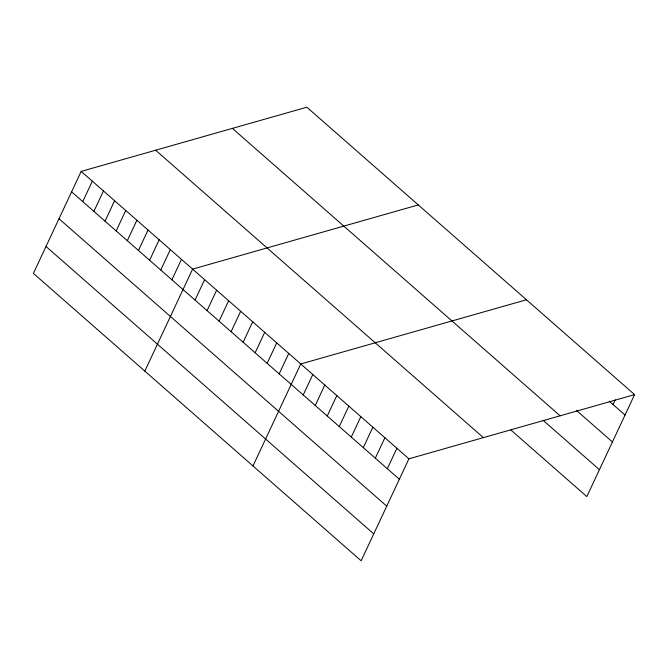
<?xml version="1.0" encoding="UTF-8"?>
<svg xmlns="http://www.w3.org/2000/svg" width="668" height="668" viewBox="0 0 668 668"><rect width="100%" height="100%" fill="white"/><g stroke="black" fill="none" stroke-linecap="round" stroke-linejoin="round"><path stroke-width="1" d="M81.17 171.4L33.4 273.387L361.146 560.794L408.916 458.816L634.6 394.613L306.854 107.206L81.17 171.4L408.916 458.816M82.748 201.602L92.318 181.178M93.887 211.372L103.457 190.948M105.035 221.15L114.604 200.717M116.174 230.919L125.743 210.495M127.321 240.689L136.89 220.265M138.46 250.467L148.029 230.034M149.607 260.236L159.176 239.804M160.746 270.006L170.315 249.581M171.893 279.783L181.462 259.351M144.831 371.099L192.601 269.12L418.285 204.926M195.056 300.091L204.625 279.658M207.072 310.628L216.641 290.196M219.087 321.166L228.656 300.742M231.103 331.704L240.672 311.28M243.127 342.241L252.696 321.817M255.143 352.779L264.712 332.355M267.158 363.317L276.727 342.893M279.174 373.855L288.743 353.43M252.988 465.947L300.759 363.968L526.442 299.773M303.214 394.938L312.783 374.506M315.229 405.476L324.798 385.044M327.245 416.014L336.814 395.581M339.26 426.551L348.83 406.119M351.276 437.089L360.845 416.657M363.3 447.627L372.869 427.203M375.316 458.165L384.885 437.74M387.331 468.702L396.901 448.278M613.015 404.507L615.186 399.865M634.6 394.613L586.83 496.6L510.97 430.075M609.258 401.209L625.031 415.045M576.375 410.344L612.422 441.957M232.381 128.39L560.126 415.805M543.101 420.289L599.438 469.688M155.644 150.216L483.39 437.632M71.601 191.833L399.347 479.24M58.993 218.745L386.747 506.152M46.008 246.475L373.754 533.882"/></g></svg>
